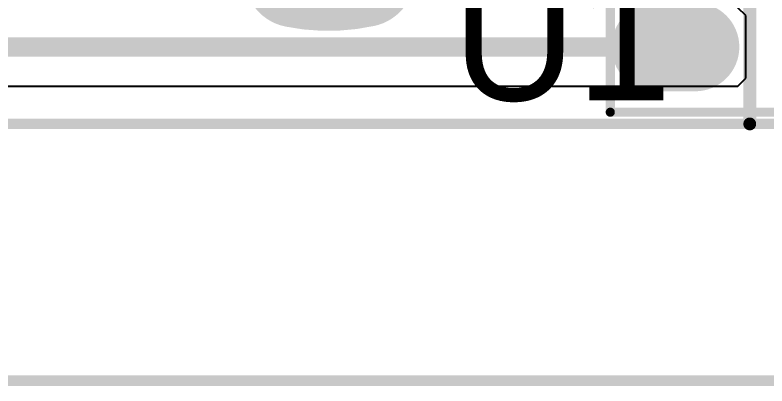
# Model space of a CAD drawing. Header units: millimetres. Extents: x 0.99 to 6.96, y 0.76 to 5.84.
# Drawn here: x 4.968 to 5.545, y 0.762 to 1.046 of the extents above; entities that cross this region are included whole.
import ezdxf

# ---------------------------------------------------------------- set-up
doc = ezdxf.new("R2010")
doc.units = ezdxf.units.MM
doc.header["$MEASUREMENT"] = 0
for name, color, linetype in [('BottomLayer', 5, 'Continuous'), ('BottomOverlay', 54, 'Continuous'), ('BottomSolder', 6, 'Continuous'), ('KeepOutLayer', 6, 'Continuous'), ('MultiLayer', 9, 'Continuous'), ('PadHoleLayer', 156, 'Continuous'), ('TopLayer', 1, 'Continuous'), ('TopOverlay', 2, 'Continuous'), ('TopSolder', 216, 'Continuous')]:
    doc.layers.add(name, color=color, linetype=linetype)

# ---------------------------------------------------------------- blocks, each defined once
blk = doc.blocks.new('DIP4_172')
at = {"layer": 'BottomLayer', "const_width": 0.06}
for points in [[(0, 0.315), (0, 0.285)], [(0.1, 0.315), (0.1, 0.285)], [(0.1, 0.015), (0.1, -0.015)]]:
    blk.add_lwpolyline(points, dxfattribs=at)
at = {"layer": 'BottomLayer', "const_width": 0.03}
for points in [[(-0.015, 0.315, 1), (0.015, 0.315, 1)], [(0.085, 0.315, 1), (0.115, 0.315, 1)], [(-0.015, 0.285, 1), (0.015, 0.285, 1)], [(0.085, 0.285, 1), (0.115, 0.285, 1)], [(0.085, 0.015, 1), (0.115, 0.015, 1)], [(0.085, -0.015, 1), (0.115, -0.015, 1)]]:
    blk.add_lwpolyline(points, format="xyb", close=True, dxfattribs=at)
at = {"layer": 'BottomLayer'}
blk.add_solid([(0.03, -0.045), (0.03, 0.045), (-0.03, -0.045), (-0.03, 0.045)], dxfattribs=at)
at = {"layer": 'BottomSolder', "const_width": 0.068}
for points in [[(0, 0.315), (0, 0.285)], [(0.1, 0.315), (0.1, 0.285)], [(0.1, 0.015), (0.1, -0.015)]]:
    blk.add_lwpolyline(points, dxfattribs=at)
at = {"layer": 'BottomSolder', "const_width": 0.034}
for points in [[(-0.017, 0.315, 1), (0.017, 0.315, 1)], [(0.083, 0.315, 1), (0.117, 0.315, 1)], [(-0.017, 0.285, 1), (0.017, 0.285, 1)], [(0.083, 0.285, 1), (0.117, 0.285, 1)], [(0.083, 0.015, 1), (0.117, 0.015, 1)], [(0.083, -0.015, 1), (0.117, -0.015, 1)]]:
    blk.add_lwpolyline(points, format="xyb", close=True, dxfattribs=at)
at = {"layer": 'BottomSolder'}
blk.add_solid([(0.034, -0.049), (0.034, 0.049), (-0.034, -0.049), (-0.034, 0.049)], dxfattribs=at)
at = {"layer": 'MultiLayer', "const_width": 0.06}
for points in [[(0, 0.315), (0, 0.285)], [(0.1, 0.315), (0.1, 0.285)], [(0.1, 0.015), (0.1, -0.015)]]:
    blk.add_lwpolyline(points, dxfattribs=at)
at = {"layer": 'MultiLayer', "const_width": 0.03}
for points in [[(-0.015, 0.315, 1), (0.015, 0.315, 1)], [(0.085, 0.315, 1), (0.115, 0.315, 1)], [(-0.015, 0.285, 1), (0.015, 0.285, 1)], [(0.085, 0.285, 1), (0.115, 0.285, 1)], [(0.085, 0.015, 1), (0.115, 0.015, 1)], [(0.085, -0.015, 1), (0.115, -0.015, 1)]]:
    blk.add_lwpolyline(points, format="xyb", close=True, dxfattribs=at)
at = {"layer": 'MultiLayer'}
blk.add_solid([(0.03, -0.045), (0.03, 0.045), (-0.03, -0.045), (-0.03, 0.045)], dxfattribs=at)
at = {"layer": 'PadHoleLayer', "const_width": 0.0155}
for points in [[(-0.00775, 0.3, 1), (0.00775, 0.3, 1)], [(0.09225, 0.3, 1), (0.10775, 0.3, 1)], [(-0.00775, 0, 1), (0.00775, 0, 1)], [(0.09225, 0, 1), (0.10775, 0, 1)]]:
    blk.add_lwpolyline(points, format="xyb", close=True, dxfattribs=at)
at = {"layer": 'TopLayer', "const_width": 0.06}
for points in [[(0, 0.315), (0, 0.285)], [(0.1, 0.315), (0.1, 0.285)], [(0.1, 0.015), (0.1, -0.015)]]:
    blk.add_lwpolyline(points, dxfattribs=at)
at = {"layer": 'TopLayer', "const_width": 0.03}
for points in [[(-0.015, 0.315, 1), (0.015, 0.315, 1)], [(0.085, 0.315, 1), (0.115, 0.315, 1)], [(-0.015, 0.285, 1), (0.015, 0.285, 1)], [(0.085, 0.285, 1), (0.115, 0.285, 1)], [(0.085, 0.015, 1), (0.115, 0.015, 1)], [(0.085, -0.015, 1), (0.115, -0.015, 1)]]:
    blk.add_lwpolyline(points, format="xyb", close=True, dxfattribs=at)
at = {"layer": 'TopLayer'}
blk.add_solid([(0.03, -0.045), (0.03, 0.045), (-0.03, -0.045), (-0.03, 0.045)], dxfattribs=at)
at = {"layer": 'TopOverlay', "const_width": 0.007}
for points in [[(-0.05, 0.35), (0.15, 0.35)], [(-0.05, 0.35), (-0.05, 0.201)], [(0.15, 0.35), (0.15, -0.05)], [(-0.05, 0.1), (-0.05, -0.05)], [(-0.05, -0.05), (0.15, -0.05)]]:
    blk.add_lwpolyline(points, dxfattribs=at)
at = {"layer": 'TopOverlay'}
for points, const_width in [([(-0.05175, 0.35, 1), (-0.04825, 0.35, 1)], 0.0035), ([(-0.05175, 0.35, 1), (-0.04825, 0.35, 1)], 0.0035), ([(0.14825, 0.35, 1), (0.15175, 0.35, 1)], 0.0035), ([(0.14825, 0.35, 1), (0.15175, 0.35, 1)], 0.0035), ([(-0.05175, 0.201, 1), (-0.04825, 0.201, 1)], 0.0035), ([(-0.05175, 0.2, 1), (-0.04825, 0.2, 1)], 0.0035), ([(-0.05213, 0.10005, 1), (-0.04863, 0.10005, 1)], 0.0035), ([(-0.05175, 0.1, 1), (-0.04825, 0.1, 1)], 0.0035), ([(0.009, 0.077, 1), (-0.007, 0.077, 1)], 0.015), ([(-0.01075, 0.077, 1), (-0.00325, 0.077, 1)], 0.0075), ([(0.00525, 0.077, 1), (0.01275, 0.077, 1)], 0.0075), ([(-0.05175, -0.05, 1), (-0.04825, -0.05, 1)], 0.0035), ([(-0.05175, -0.05, 1), (-0.04825, -0.05, 1)], 0.0035), ([(0.14825, -0.05, 1), (0.15175, -0.05, 1)], 0.0035), ([(0.14825, -0.05, 1), (0.15175, -0.05, 1)], 0.0035)]:
    blk.add_lwpolyline(points, format="xyb", close=True, dxfattribs=dict(at, const_width=const_width))
at = {"layer": 'TopOverlay', "const_width": 0.007}
blk.add_lwpolyline([(-0.05, 0.2, -1.030551), (-0.05038, 0.10005)], format="xyb", dxfattribs=at)
at = {"layer": 'TopSolder', "const_width": 0.068}
for points in [[(0, 0.315), (0, 0.285)], [(0.1, 0.315), (0.1, 0.285)], [(0.1, 0.015), (0.1, -0.015)]]:
    blk.add_lwpolyline(points, dxfattribs=at)
at = {"layer": 'TopSolder', "const_width": 0.034}
for points in [[(-0.017, 0.315, 1), (0.017, 0.315, 1)], [(0.083, 0.315, 1), (0.117, 0.315, 1)], [(-0.017, 0.285, 1), (0.017, 0.285, 1)], [(0.083, 0.285, 1), (0.117, 0.285, 1)], [(0.083, 0.015, 1), (0.117, 0.015, 1)], [(0.083, -0.015, 1), (0.117, -0.015, 1)]]:
    blk.add_lwpolyline(points, format="xyb", close=True, dxfattribs=at)
at = {"layer": 'TopSolder'}
blk.add_solid([(0.034, -0.049), (0.034, 0.049), (-0.034, -0.049), (-0.034, 0.049)], dxfattribs=at)

msp = doc.modelspace()

# ---------------------------------------------------------------- linework, layer by layer
at = {"layer": 'BottomLayer'}
for p, q in [((5.52863, 1.0456), (5.52263, 1.0516)), ((5.52863, 1.0216), (5.52863, 1.0456)), ((5.52863, 0.9976), (5.52863, 1.0216)), ((5.52263, 0.9916), (5.52863, 0.9976)), ((4.85263, 0.9916), (5.52263, 0.9916))]:
    msp.add_line(p, q, dxfattribs=at)
at = {"layer": 'BottomLayer', "const_width": 0.015}
for points in [[(5.46197, 1.0216), (5.47728, 1.03691)], [(4.85905, 1.0216), (5.46197, 1.0216)], [(5.45497, 1.0146), (5.46197, 1.0216)], [(5.46197, 1.0216), (5.47465, 1.0216)]]:
    msp.add_lwpolyline(points, dxfattribs=at)
at = {"layer": 'BottomLayer', "const_width": 0.0075}
for points in [[(5.47353, 1.03691, 1), (5.48103, 1.03691, 1)], [(5.45822, 1.0216, 1), (5.46572, 1.0216, 1)], [(5.45822, 1.0216, 1), (5.46572, 1.0216, 1)], [(5.45822, 1.0216, 1), (5.46572, 1.0216, 1)], [(5.45822, 1.0216, 1), (5.46572, 1.0216, 1)], [(5.4709, 1.0216, 1), (5.4784, 1.0216, 1)], [(5.45122, 1.0146, 1), (5.45872, 1.0146, 1)]]:
    msp.add_lwpolyline(points, format="xyb", close=True, dxfattribs=at)
at = {"layer": 'BottomOverlay', "const_width": 0.00984}
msp.add_lwpolyline([(5.53165, 0.9626), (5.53165, 1.68858)], dxfattribs=at)
at = {"layer": 'BottomOverlay', "const_width": 0.00492}
msp.add_lwpolyline([(5.52919, 0.9626, 1), (5.53411, 0.9626, 1)], format="xyb", close=True, dxfattribs=at)
at = {"layer": 'KeepOutLayer', "const_width": 0.00787}
msp.add_lwpolyline([(3.52682, 0.76611), (6.36146, 0.76611)], dxfattribs=at)
at = {"layer": 'TopOverlay', "const_width": 0.07874}
msp.add_lwpolyline([(5.23549, 1.07624, -0.104931), (5.18319, 1.07583)], format="xyb", dxfattribs=at)
at = {"layer": 'TopOverlay', "const_width": 0.03937}
for points in [[(5.1635, 1.07583, 1), (5.20287, 1.07583, 1)], [(5.2158, 1.07624, 1), (5.25517, 1.07624, 1)]]:
    msp.add_lwpolyline(points, format="xyb", close=True, dxfattribs=at)
at = {"layer": 'TopOverlay', "const_width": 0.00787}
for points in [[(1.00098, 0.9626), (6.66998, 0.9626)], [(1.00098, 0.76575), (6.66983, 0.76575)]]:
    msp.add_lwpolyline(points, dxfattribs=at)

# ---------------------------------------------------------------- block references
at = {"rotation": 90}
msp.add_blockref('DIP4_172', (5.77465, 1.0216), dxfattribs=at)

# ---------------------------------------------------------------- texts
at = {"layer": 'TopOverlay'}
msp.add_text('U1', height=0.098425, dxfattribs=at).set_placement((5.30363, 0.9806))

doc.saveas('drawing.dxf')
